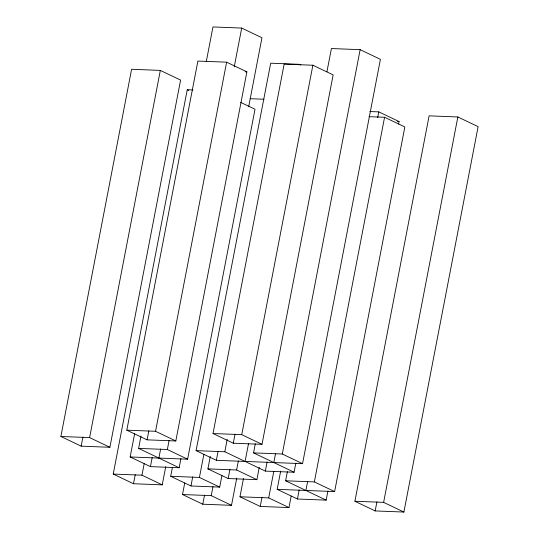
<?xml version="1.0" encoding="UTF-8"?>
<svg xmlns="http://www.w3.org/2000/svg" width="539" height="539" viewBox="0 0 539 539"><rect width="100%" height="100%" fill="white"/><g stroke="black" fill="none" stroke-linecap="round" stroke-linejoin="round"><path stroke-width="0.81" d="M60.887 436.482L131.597 69.282L160.332 70.4L180.599 80.075L109.889 447.282L81.153 446.157L60.887 436.482L89.615 437.607L109.889 447.282M81.153 446.157L82.905 437.082M89.615 437.607L160.332 70.4M165.736 466.673L162.232 484.857L133.497 483.739L113.23 474.064L187.242 89.73L192.989 89.952M126.813 430.169L197.894 61.062L226.623 62.18L246.896 71.855L175.815 440.969L147.08 439.844L126.813 430.169L155.542 431.294L175.815 440.969M180.909 458.655L179.157 467.751L150.428 466.626L130.155 456.957L134.615 433.801M206.275 61.682L212.959 26.95L241.694 28.068L261.961 37.743L248.748 106.378M179.157 467.751L138.617 448.401L141.002 436.017M133.497 483.739L135.249 474.643M147.08 439.844L148.831 430.762M162.232 484.857L141.966 475.182L144.189 463.614M155.542 431.294L226.623 62.18M150.428 466.626L152.18 457.53M158.89 458.076L160.635 448.994M234.222 66.856L241.694 28.068M240.744 102.437L255.014 109.242L187.619 459.194L167.353 449.519L169.098 440.444M221.927 475.526L219.696 487.101L190.968 485.976L170.695 476.301L172.446 467.205M236.749 478.073L231.5 505.326L202.772 504.208L182.499 494.532L184.729 482.971M326.951 71.694L331.411 48.537L360.146 49.662L380.413 59.337L302.547 463.675L216.355 460.313L196.081 450.644L270.693 63.198L299.428 64.323L300.924 65.037M190.968 485.976L192.719 476.88M219.696 487.101L199.43 477.426L203.883 454.269M213.013 433.531L284.147 64.107L312.883 65.226L333.149 74.901L262.008 444.325L233.279 443.206L213.013 433.531L241.742 434.656L262.008 444.325M259.279 467.266L256.894 479.663L228.159 478.544L207.892 468.869L210.277 456.472M202.772 504.208L204.524 495.125M216.355 460.313L218.106 451.231M231.5 505.326L211.234 495.651L212.986 486.569M295.837 463.156L294.085 472.231L265.356 471.113L224.817 451.763L227.202 439.373M233.279 443.206L235.031 434.117M228.159 478.544L229.91 469.449M241.742 434.656L312.883 65.226M256.894 479.663L236.621 469.988L238.373 460.899M245.083 461.438L248.58 443.28M291.195 495.995L288.971 507.57L260.236 506.444L239.97 496.776L243.466 478.578M294.085 472.231L253.546 452.881L255.297 443.786M265.356 471.113L267.101 462.031M260.236 506.444L261.988 497.349M273.819 462.556L275.564 453.481M288.971 507.57L268.698 497.895L273.792 471.43M302.547 463.675L282.281 454L360.146 49.662M327.914 491.042L326.162 500.131L297.434 499.013L277.161 489.338L280.664 471.153M326.162 500.131L285.623 480.788L287.375 471.692M297.434 499.013L299.179 489.924M305.896 490.463L307.648 481.367M377.691 117.623L378.796 111.876L369.767 111.526M384.576 117.273L404.843 126.948L334.625 491.581L314.358 481.906L384.576 117.273L368.972 116.667M398.591 124.031L399.069 121.551L378.796 111.876M354.898 501.257L429.111 115.851L457.847 116.97L478.113 126.645L403.9 512.05L375.164 510.932L354.898 501.257L383.627 502.375L403.9 512.05M375.164 510.932L376.916 501.849M383.627 502.375L457.847 116.97M245.252 71.788L246.896 71.855M250.029 98.698L263.982 99.237M397.425 121.491L399.069 121.551M138.617 448.401L167.353 449.519M196.081 450.644L224.817 451.763M253.546 452.881L282.281 454M130.155 456.957L187.619 459.194M207.892 468.869L236.621 469.988M113.23 474.064L141.966 475.182M170.695 476.301L199.43 477.426M285.623 480.788L314.358 481.906M277.161 489.338L334.625 491.581M182.499 494.532L211.234 495.651M239.97 496.776L268.698 497.895M187.242 89.73L188.744 90.444"/></g></svg>
